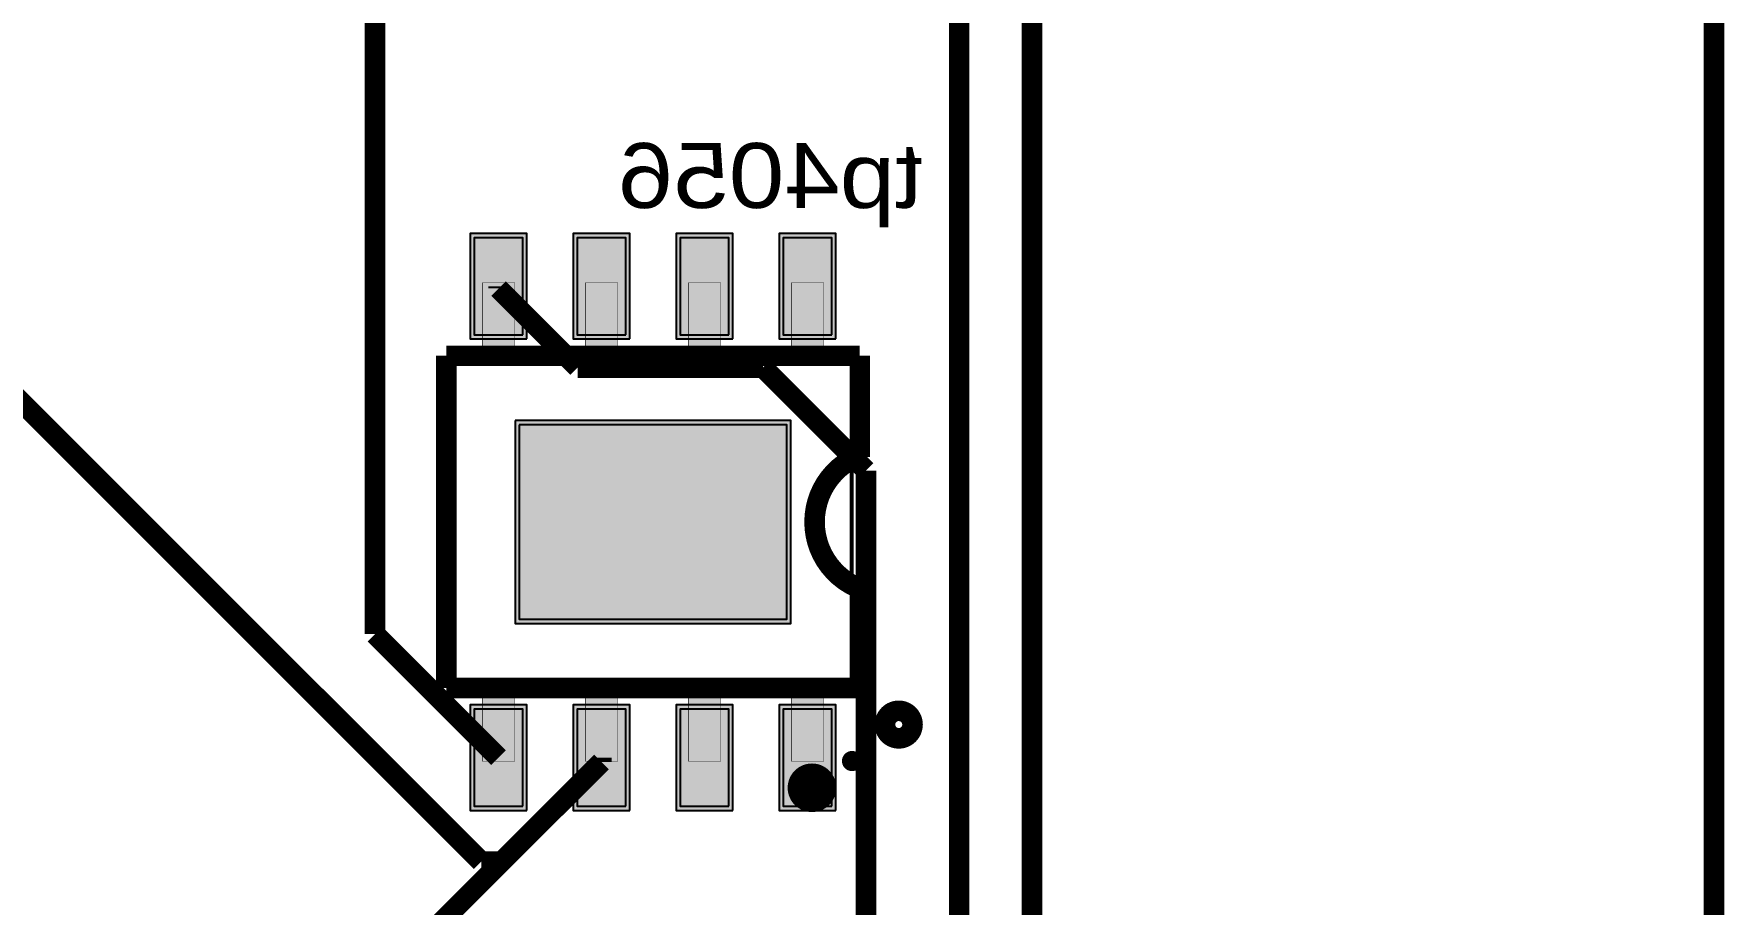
# Model space of a CAD drawing. Header units: millimetres. Extents: x -58 to -13, y -93 to 14.
# Drawn here: x -33.67 to -12.83, y -7.13 to 3.61 of the extents above; entities that cross this region are included whole.
import ezdxf
from ezdxf.enums import TextEntityAlignment as Align

# ---------------------------------------------------------------- set-up
doc = ezdxf.new("R2010")
doc.units = ezdxf.units.MM
doc.header["$MEASUREMENT"] = 0
for name, color, linetype, true_color in [('Board-Outline-Layer', 7, 'Continuous', 0xff00ff), ('Bottom-Layer', 7, 'Continuous', 0x0000ff), ('Component-Marking-Layer', 7, 'Continuous', 0x66ffcc), ('Component-Shape-Layer', 7, 'Continuous', 0x00cccc), ('Document-Layer', 7, 'Continuous', 0xffffff), ('Pin-Floating-Layer', 7, 'Continuous', 0xff99ff), ('Pin-Soldering-Layer', 7, 'Continuous', 0xcc9999), ('Top-Layer', 7, 'Continuous', 0xff0000), ('Top-Paste-Mask-Layer', 7, 'Continuous', 0x808080), ('Top-Silkscreen-Layer', 7, 'Continuous', 0xffcc00), ('Top-Solder-Mask-Layer', 7, 'Continuous', 0x800080)]:
    doc.layers.add(name, color=color, linetype=linetype, true_color=true_color)
doc.styles.get("Standard").update_dxf_attribs({"font": 'arial.ttf'})

msp = doc.modelspace()

# ---------------------------------------------------------------- hatches: boundary and pattern name
at = {"layer": 'Component-Marking-Layer'}
msp.add_hatch(color=256, dxfattribs=at).paths.add_polyline_path([(-23.641, -5.363, 1), (-23.521, -5.363, 1)])
msp.add_hatch(color=256, dxfattribs=at).paths.add_polyline_path([(-23.641, -5.363, 1), (-23.521, -5.363, 1)])
at = {"layer": 'Pin-Floating-Layer'}
for points in [[(-27.74, -0.473), (-27.74, -0.103), (-28.14, -0.103), (-28.14, -0.473)], [(-27.74, -0.473), (-27.74, -0.103), (-28.14, -0.103), (-28.14, -0.473)], [(-26.47, -0.473), (-26.47, -0.103), (-26.87, -0.103), (-26.87, -0.473)], [(-26.47, -0.473), (-26.47, -0.103), (-26.87, -0.103), (-26.87, -0.473)], [(-25.2, -0.473), (-25.2, -0.103), (-25.6, -0.103), (-25.6, -0.473)], [(-25.2, -0.473), (-25.2, -0.103), (-25.6, -0.103), (-25.6, -0.473)], [(-23.93, -0.473), (-23.93, -0.103), (-24.33, -0.103), (-24.33, -0.473)], [(-23.93, -0.473), (-23.93, -0.103), (-24.33, -0.103), (-24.33, -0.473)], [(-27.74, -4.723), (-27.74, -4.353), (-28.14, -4.353), (-28.14, -4.723)], [(-27.74, -4.723), (-27.74, -4.353), (-28.14, -4.353), (-28.14, -4.723)], [(-26.47, -4.723), (-26.47, -4.353), (-26.87, -4.353), (-26.87, -4.723)], [(-26.47, -4.723), (-26.47, -4.353), (-26.87, -4.353), (-26.87, -4.723)], [(-25.2, -4.723), (-25.2, -4.353), (-25.6, -4.353), (-25.6, -4.723)], [(-25.2, -4.723), (-25.2, -4.353), (-25.6, -4.353), (-25.6, -4.723)], [(-23.93, -4.723), (-23.93, -4.353), (-24.33, -4.353), (-24.33, -4.723)], [(-23.93, -4.723), (-23.93, -4.353), (-24.33, -4.353), (-24.33, -4.723)]]:
    msp.add_hatch(color=256, dxfattribs=at).paths.add_polyline_path(points)
at = {"layer": 'Pin-Soldering-Layer'}
for points in [[(-27.74, -0.113), (-27.74, 0.537), (-28.14, 0.537), (-28.14, -0.113)], [(-27.74, -0.113), (-27.74, 0.537), (-28.14, 0.537), (-28.14, -0.113)], [(-26.47, -0.113), (-26.47, 0.537), (-26.87, 0.537), (-26.87, -0.113)], [(-26.47, -0.113), (-26.47, 0.537), (-26.87, 0.537), (-26.87, -0.113)], [(-25.2, -0.113), (-25.2, 0.537), (-25.6, 0.537), (-25.6, -0.113)], [(-25.2, -0.113), (-25.2, 0.537), (-25.6, 0.537), (-25.6, -0.113)], [(-23.93, -0.113), (-23.93, 0.537), (-24.33, 0.537), (-24.33, -0.113)], [(-23.93, -0.113), (-23.93, 0.537), (-24.33, 0.537), (-24.33, -0.113)], [(-27.685, -3.613), (-24.385, -3.613), (-24.385, -1.213), (-27.685, -1.213)], [(-27.685, -3.613), (-24.385, -3.613), (-24.385, -1.213), (-27.685, -1.213)], [(-27.74, -5.363), (-27.74, -4.713), (-28.14, -4.713), (-28.14, -5.363)], [(-27.74, -5.363), (-27.74, -4.713), (-28.14, -4.713), (-28.14, -5.363)], [(-26.47, -5.363), (-26.47, -4.713), (-26.87, -4.713), (-26.87, -5.363)], [(-26.47, -5.363), (-26.47, -4.713), (-26.87, -4.713), (-26.87, -5.363)], [(-25.2, -5.363), (-25.2, -4.713), (-25.6, -4.713), (-25.6, -5.363)], [(-25.2, -5.363), (-25.2, -4.713), (-25.6, -4.713), (-25.6, -5.363)], [(-23.93, -5.363), (-23.93, -4.713), (-24.33, -4.713), (-24.33, -5.363)], [(-23.93, -5.363), (-23.93, -4.713), (-24.33, -4.713), (-24.33, -5.363)]]:
    msp.add_hatch(color=256, dxfattribs=at).paths.add_polyline_path(points)
at = {"layer": 'Top-Layer'}
for points in [[(-27.64, -0.105), (-27.64, 1.095), (-28.24, 1.095), (-28.24, -0.105)], [(-26.37, -0.105), (-26.37, 1.095), (-26.97, 1.095), (-26.97, -0.105)], [(-25.1, -0.105), (-25.1, 1.095), (-25.7, 1.095), (-25.7, -0.105)], [(-23.83, -0.105), (-23.83, 1.095), (-24.43, 1.095), (-24.43, -0.105)], [(-27.685, -1.213), (-27.685, -3.613), (-24.385, -3.613), (-24.385, -1.213)], [(-27.64, -5.921), (-27.64, -4.721), (-28.24, -4.721), (-28.24, -5.921)], [(-26.37, -5.921), (-26.37, -4.721), (-26.97, -4.721), (-26.97, -5.921)], [(-25.1, -5.921), (-25.1, -4.721), (-25.7, -4.721), (-25.7, -5.921)], [(-23.83, -5.921), (-23.83, -4.721), (-24.43, -4.721), (-24.43, -5.921)]]:
    msp.add_hatch(color=256, dxfattribs=at).paths.add_polyline_path(points)
at = {"layer": 'Top-Paste-Mask-Layer'}
for points in [[(-27.64, -0.105), (-27.64, 1.095), (-28.24, 1.095), (-28.24, -0.105)], [(-26.37, -0.105), (-26.37, 1.095), (-26.97, 1.095), (-26.97, -0.105)], [(-25.1, -0.105), (-25.1, 1.095), (-25.7, 1.095), (-25.7, -0.105)], [(-23.83, -0.105), (-23.83, 1.095), (-24.43, 1.095), (-24.43, -0.105)], [(-27.685, -1.213), (-27.685, -3.613), (-24.385, -3.613), (-24.385, -1.213)], [(-27.64, -5.921), (-27.64, -4.721), (-28.24, -4.721), (-28.24, -5.921)], [(-26.37, -5.921), (-26.37, -4.721), (-26.97, -4.721), (-26.97, -5.921)], [(-25.1, -5.921), (-25.1, -4.721), (-25.7, -4.721), (-25.7, -5.921)], [(-23.83, -5.921), (-23.83, -4.721), (-24.43, -4.721), (-24.43, -5.921)]]:
    msp.add_hatch(color=256, dxfattribs=at).paths.add_polyline_path(points)
at = {"layer": 'Top-Solder-Mask-Layer'}
for points in [[(-27.589, -0.155), (-27.589, 1.146), (-28.291, 1.146), (-28.291, -0.155)], [(-26.319, -0.155), (-26.319, 1.146), (-27.021, 1.146), (-27.021, -0.155)], [(-25.049, -0.155), (-25.049, 1.146), (-25.751, 1.146), (-25.751, -0.155)], [(-23.779, -0.155), (-23.779, 1.146), (-24.481, 1.146), (-24.481, -0.155)], [(-27.736, -1.162), (-27.736, -3.664), (-24.334, -3.664), (-24.334, -1.162)], [(-27.589, -5.972), (-27.589, -4.671), (-28.291, -4.671), (-28.291, -5.972)], [(-26.319, -5.972), (-26.319, -4.671), (-27.021, -4.671), (-27.021, -5.972)], [(-25.049, -5.972), (-25.049, -4.671), (-25.751, -4.671), (-25.751, -5.972)], [(-23.779, -5.972), (-23.779, -4.671), (-24.481, -4.671), (-24.481, -5.972)]]:
    msp.add_hatch(color=256, dxfattribs=at).paths.add_polyline_path(points)

# ---------------------------------------------------------------- linework, layer by layer
at = {"layer": 'Board-Outline-Layer', "const_width": 0.254}
msp.add_lwpolyline([(-12.954, -92.837), (-12.954, 14.224), (-57.912, 14.224), (-57.912, -92.837)], close=True, dxfattribs=at)
at = {"layer": 'Bottom-Layer', "const_width": 0.254}
msp.add_lwpolyline([(-22.26, 7.617), (-22.26, -49.533)], dxfattribs=at)
at = {"layer": 'Component-Marking-Layer', "const_width": 0.129}
msp.add_lwpolyline([(-23.521, -5.363, -1), (-23.641, -5.363), (-23.641, -5.363, -1), (-23.521, -5.363)], format="xyb", dxfattribs=at)
msp.add_lwpolyline([(-23.521, -5.363, -1), (-23.641, -5.363), (-23.641, -5.363, -1), (-23.521, -5.363)], format="xyb", dxfattribs=at)
at = {"layer": 'Component-Shape-Layer', "const_width": 0.0508}
msp.add_lwpolyline([(-23.585, -0.463), (-28.485, -0.463), (-28.485, -4.363), (-23.585, -4.363)], close=True, dxfattribs=at)
msp.add_lwpolyline([(-23.585, -0.463), (-28.485, -0.463), (-28.485, -4.363), (-23.585, -4.363)], close=True, dxfattribs=at)
at = {"layer": 'Document-Layer', "const_width": 0.3}
msp.add_lwpolyline([(-23.925, -5.693, -1), (-24.225, -5.693), (-24.225, -5.693, -1), (-23.925, -5.693)], format="xyb", dxfattribs=at)
msp.add_lwpolyline([(-23.925, -5.693, -1), (-24.225, -5.693), (-24.225, -5.693, -1), (-23.925, -5.693)], format="xyb", dxfattribs=at)
at = {"layer": 'Pin-Floating-Layer', "const_width": 0.00508}
for points in [[(-27.74, -0.473), (-27.74, -0.103), (-28.14, -0.103), (-28.14, -0.473)], [(-27.74, -0.473), (-27.74, -0.103), (-28.14, -0.103), (-28.14, -0.473)], [(-26.47, -0.473), (-26.47, -0.103), (-26.87, -0.103), (-26.87, -0.473)], [(-26.47, -0.473), (-26.47, -0.103), (-26.87, -0.103), (-26.87, -0.473)], [(-25.2, -0.473), (-25.2, -0.103), (-25.6, -0.103), (-25.6, -0.473)], [(-25.2, -0.473), (-25.2, -0.103), (-25.6, -0.103), (-25.6, -0.473)], [(-23.93, -0.473), (-23.93, -0.103), (-24.33, -0.103), (-24.33, -0.473)], [(-23.93, -0.473), (-23.93, -0.103), (-24.33, -0.103), (-24.33, -0.473)], [(-27.74, -4.723), (-27.74, -4.353), (-28.14, -4.353), (-28.14, -4.723)], [(-27.74, -4.723), (-27.74, -4.353), (-28.14, -4.353), (-28.14, -4.723)], [(-26.47, -4.723), (-26.47, -4.353), (-26.87, -4.353), (-26.87, -4.723)], [(-26.47, -4.723), (-26.47, -4.353), (-26.87, -4.353), (-26.87, -4.723)], [(-25.2, -4.723), (-25.2, -4.353), (-25.6, -4.353), (-25.6, -4.723)], [(-25.2, -4.723), (-25.2, -4.353), (-25.6, -4.353), (-25.6, -4.723)], [(-23.93, -4.723), (-23.93, -4.353), (-24.33, -4.353), (-24.33, -4.723)], [(-23.93, -4.723), (-23.93, -4.353), (-24.33, -4.353), (-24.33, -4.723)]]:
    msp.add_lwpolyline(points, close=True, dxfattribs=at)
at = {"layer": 'Pin-Soldering-Layer', "const_width": 0.00508}
for points in [[(-27.74, -0.113), (-27.74, 0.537), (-28.14, 0.537), (-28.14, -0.113)], [(-27.74, -0.113), (-27.74, 0.537), (-28.14, 0.537), (-28.14, -0.113)], [(-26.47, -0.113), (-26.47, 0.537), (-26.87, 0.537), (-26.87, -0.113)], [(-26.47, -0.113), (-26.47, 0.537), (-26.87, 0.537), (-26.87, -0.113)], [(-25.2, -0.113), (-25.2, 0.537), (-25.6, 0.537), (-25.6, -0.113)], [(-25.2, -0.113), (-25.2, 0.537), (-25.6, 0.537), (-25.6, -0.113)], [(-23.93, -0.113), (-23.93, 0.537), (-24.33, 0.537), (-24.33, -0.113)], [(-23.93, -0.113), (-23.93, 0.537), (-24.33, 0.537), (-24.33, -0.113)], [(-27.685, -3.613), (-24.385, -3.613), (-24.385, -1.213), (-27.685, -1.213)], [(-27.685, -3.613), (-24.385, -3.613), (-24.385, -1.213), (-27.685, -1.213)], [(-27.74, -5.363), (-27.74, -4.713), (-28.14, -4.713), (-28.14, -5.363)], [(-27.74, -5.363), (-27.74, -4.713), (-28.14, -4.713), (-28.14, -5.363)], [(-26.47, -5.363), (-26.47, -4.713), (-26.87, -4.713), (-26.87, -5.363)], [(-26.47, -5.363), (-26.47, -4.713), (-26.87, -4.713), (-26.87, -5.363)], [(-25.2, -5.363), (-25.2, -4.713), (-25.6, -4.713), (-25.6, -5.363)], [(-25.2, -5.363), (-25.2, -4.713), (-25.6, -4.713), (-25.6, -5.363)], [(-23.93, -5.363), (-23.93, -4.713), (-24.33, -4.713), (-24.33, -5.363)], [(-23.93, -5.363), (-23.93, -4.713), (-24.33, -4.713), (-24.33, -5.363)]]:
    msp.add_lwpolyline(points, close=True, dxfattribs=at)
at = {"layer": 'Top-Layer', "const_width": 0.254}
for points in [[(-21.362, 8.449), (-21.362, -50.225)], [(-29.464, -3.797), (-29.464, 8.049)], [(-28.154, -6.604), (-35.266, 0.508)], [(-27.94, 0.468), (-27.94, 0.495)], [(-26.964, -0.508), (-27.94, 0.468)], [(-24.678, -0.508), (-26.964, -0.508)], [(-23.408, -1.778), (-24.678, -0.508)], [(-23.408, -16.51), (-23.408, -1.778)], [(-27.94, -5.321), (-29.464, -3.797)], [(-26.67, -5.374), (-26.67, -5.321)], [(-27.9, -6.604), (-26.67, -5.374)], [(-32.472, -11.176), (-27.9, -6.604)], [(-27.9, -6.604), (-28.154, -6.604)]]:
    msp.add_lwpolyline(points, dxfattribs=at)
at = {"layer": 'Top-Layer'}
for points in [[(-27.64, -0.105), (-27.64, 1.095), (-28.24, 1.095), (-28.24, -0.105)], [(-26.37, -0.105), (-26.37, 1.095), (-26.97, 1.095), (-26.97, -0.105)], [(-25.1, -0.105), (-25.1, 1.095), (-25.7, 1.095), (-25.7, -0.105)], [(-23.83, -0.105), (-23.83, 1.095), (-24.43, 1.095), (-24.43, -0.105)], [(-27.685, -1.213), (-27.685, -3.613), (-24.385, -3.613), (-24.385, -1.213)], [(-27.64, -5.921), (-27.64, -4.721), (-28.24, -4.721), (-28.24, -5.921)], [(-26.37, -5.921), (-26.37, -4.721), (-26.97, -4.721), (-26.97, -5.921)], [(-25.1, -5.921), (-25.1, -4.721), (-25.7, -4.721), (-25.7, -5.921)], [(-23.83, -5.921), (-23.83, -4.721), (-24.43, -4.721), (-24.43, -5.921)]]:
    msp.add_lwpolyline(points, close=True, dxfattribs=at)
at = {"layer": 'Top-Paste-Mask-Layer'}
for points in [[(-27.64, -0.105), (-27.64, 1.095), (-28.24, 1.095), (-28.24, -0.105)], [(-26.37, -0.105), (-26.37, 1.095), (-26.97, 1.095), (-26.97, -0.105)], [(-25.1, -0.105), (-25.1, 1.095), (-25.7, 1.095), (-25.7, -0.105)], [(-23.83, -0.105), (-23.83, 1.095), (-24.43, 1.095), (-24.43, -0.105)], [(-27.685, -1.213), (-27.685, -3.613), (-24.385, -3.613), (-24.385, -1.213)], [(-27.64, -5.921), (-27.64, -4.721), (-28.24, -4.721), (-28.24, -5.921)], [(-26.37, -5.921), (-26.37, -4.721), (-26.97, -4.721), (-26.97, -5.921)], [(-25.1, -5.921), (-25.1, -4.721), (-25.7, -4.721), (-25.7, -5.921)], [(-23.83, -5.921), (-23.83, -4.721), (-24.43, -4.721), (-24.43, -5.921)]]:
    msp.add_lwpolyline(points, close=True, dxfattribs=at)
at = {"layer": 'Top-Silkscreen-Layer', "const_width": 0.254}
for points in [[(-23.485, -0.363), (-28.585, -0.363)], [(-28.585, -0.363), (-28.585, -4.463)], [(-23.485, -0.363), (-28.585, -0.363)], [(-28.585, -0.363), (-28.585, -4.463)], [(-23.485, -1.613), (-23.485, -0.363)], [(-23.485, -1.613), (-23.485, -0.363)], [(-23.485, -3.213), (-23.485, -4.463)], [(-23.485, -3.213), (-23.485, -4.463)], [(-28.585, -4.463), (-23.485, -4.463)], [(-28.585, -4.463), (-23.485, -4.463)]]:
    msp.add_lwpolyline(points, dxfattribs=at)
msp.add_lwpolyline([(-23.535, -1.613, 0.635), (-23.535, -3.213)], format="xyb", dxfattribs=at)
msp.add_lwpolyline([(-23.535, -1.613, 0.635), (-23.535, -3.213)], format="xyb", dxfattribs=at)
msp.add_lwpolyline([(-22.835, -4.913, -1), (-23.175, -4.913, -1)], format="xyb", close=True, dxfattribs=at)
msp.add_lwpolyline([(-22.835, -4.913, -1), (-23.175, -4.913, -1)], format="xyb", close=True, dxfattribs=at)
at = {"layer": 'Top-Solder-Mask-Layer'}
for points in [[(-27.589, -0.155), (-27.589, 1.146), (-28.291, 1.146), (-28.291, -0.155)], [(-26.319, -0.155), (-26.319, 1.146), (-27.021, 1.146), (-27.021, -0.155)], [(-25.049, -0.155), (-25.049, 1.146), (-25.751, 1.146), (-25.751, -0.155)], [(-23.779, -0.155), (-23.779, 1.146), (-24.481, 1.146), (-24.481, -0.155)], [(-27.736, -1.162), (-27.736, -3.664), (-24.334, -3.664), (-24.334, -1.162)], [(-27.589, -5.972), (-27.589, -4.671), (-28.291, -4.671), (-28.291, -5.972)], [(-26.319, -5.972), (-26.319, -4.671), (-27.021, -4.671), (-27.021, -5.972)], [(-25.049, -5.972), (-25.049, -4.671), (-25.751, -4.671), (-25.751, -5.972)], [(-23.779, -5.972), (-23.779, -4.671), (-24.481, -4.671), (-24.481, -5.972)]]:
    msp.add_lwpolyline(points, close=True, dxfattribs=at)

# ---------------------------------------------------------------- texts
at = {"layer": 'Top-Silkscreen-Layer', "text_generation_flag": 2, "width": 1.1}
msp.add_text('tp4056', height=0.8001, dxfattribs=at).set_placement((-22.708, 1.222), align=Align.BOTTOM_LEFT)

doc.saveas('drawing.dxf')
